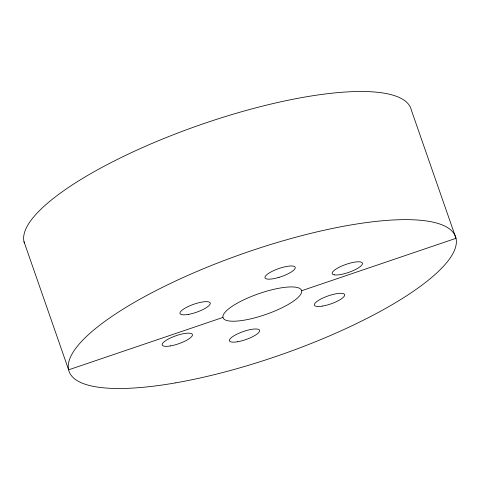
<?xml version="1.0" encoding="UTF-8"?>
<svg xmlns="http://www.w3.org/2000/svg" width="480" height="480" viewBox="0 0 480 480"><rect width="100%" height="100%" fill="white"/><g stroke="black" fill="none" stroke-linecap="round" stroke-linejoin="round"><path stroke-width="0.72" d="M222.972 317.43L68.628 369.828L24 241.68M301.656 290.718A41.562 10.968 -19.2 0 0 240.528 301.434A41.562 10.968 -19.2 0 0 244.758 320.07A41.562 10.968 -19.2 0 0 301.656 290.718L456 238.32L411.372 110.172A204.63 53.994 -19.2 0 0 203.28 123.774A204.63 53.994 -19.2 0 0 24.354 242.97M278.946 277.38L275.076 278.388A15.984 4.218 -19.2 0 1 269.28 272.94A15.984 4.218 -19.2 0 1 294.306 266.448A15.984 4.218 -19.2 0 1 278.946 277.38M334.338 274.866L332.748 274.308A15.984 4.218 -19.2 0 1 349.656 263.25A15.984 4.218 -19.2 0 1 359.904 266.832A15.984 4.218 -19.2 0 1 334.338 274.866M175.878 382.818A204.63 53.994 -19.2 0 0 456 238.32A204.63 53.994 -19.2 0 0 155.064 291.078A204.63 53.994 -19.2 0 0 175.878 382.818M188.358 314.406A15.984 4.218 -19.2 0 0 210.24 303.114A15.984 4.218 -19.2 0 0 186.732 307.236A15.984 4.218 -19.2 0 0 188.358 314.406M170.556 345.906A15.984 4.218 -19.2 0 0 192.444 334.614A15.984 4.218 -19.2 0 0 168.93 338.736A15.984 4.218 -19.2 0 0 170.556 345.906M237.762 341.724A15.984 4.218 -19.2 0 0 259.644 330.438A15.984 4.218 -19.2 0 0 236.136 334.56A15.984 4.218 -19.2 0 0 237.762 341.724M322.764 306.048A15.984 4.218 -19.2 0 0 344.652 294.762A15.984 4.218 -19.2 0 0 321.138 298.884A15.984 4.218 -19.2 0 0 322.764 306.048"/></g></svg>
